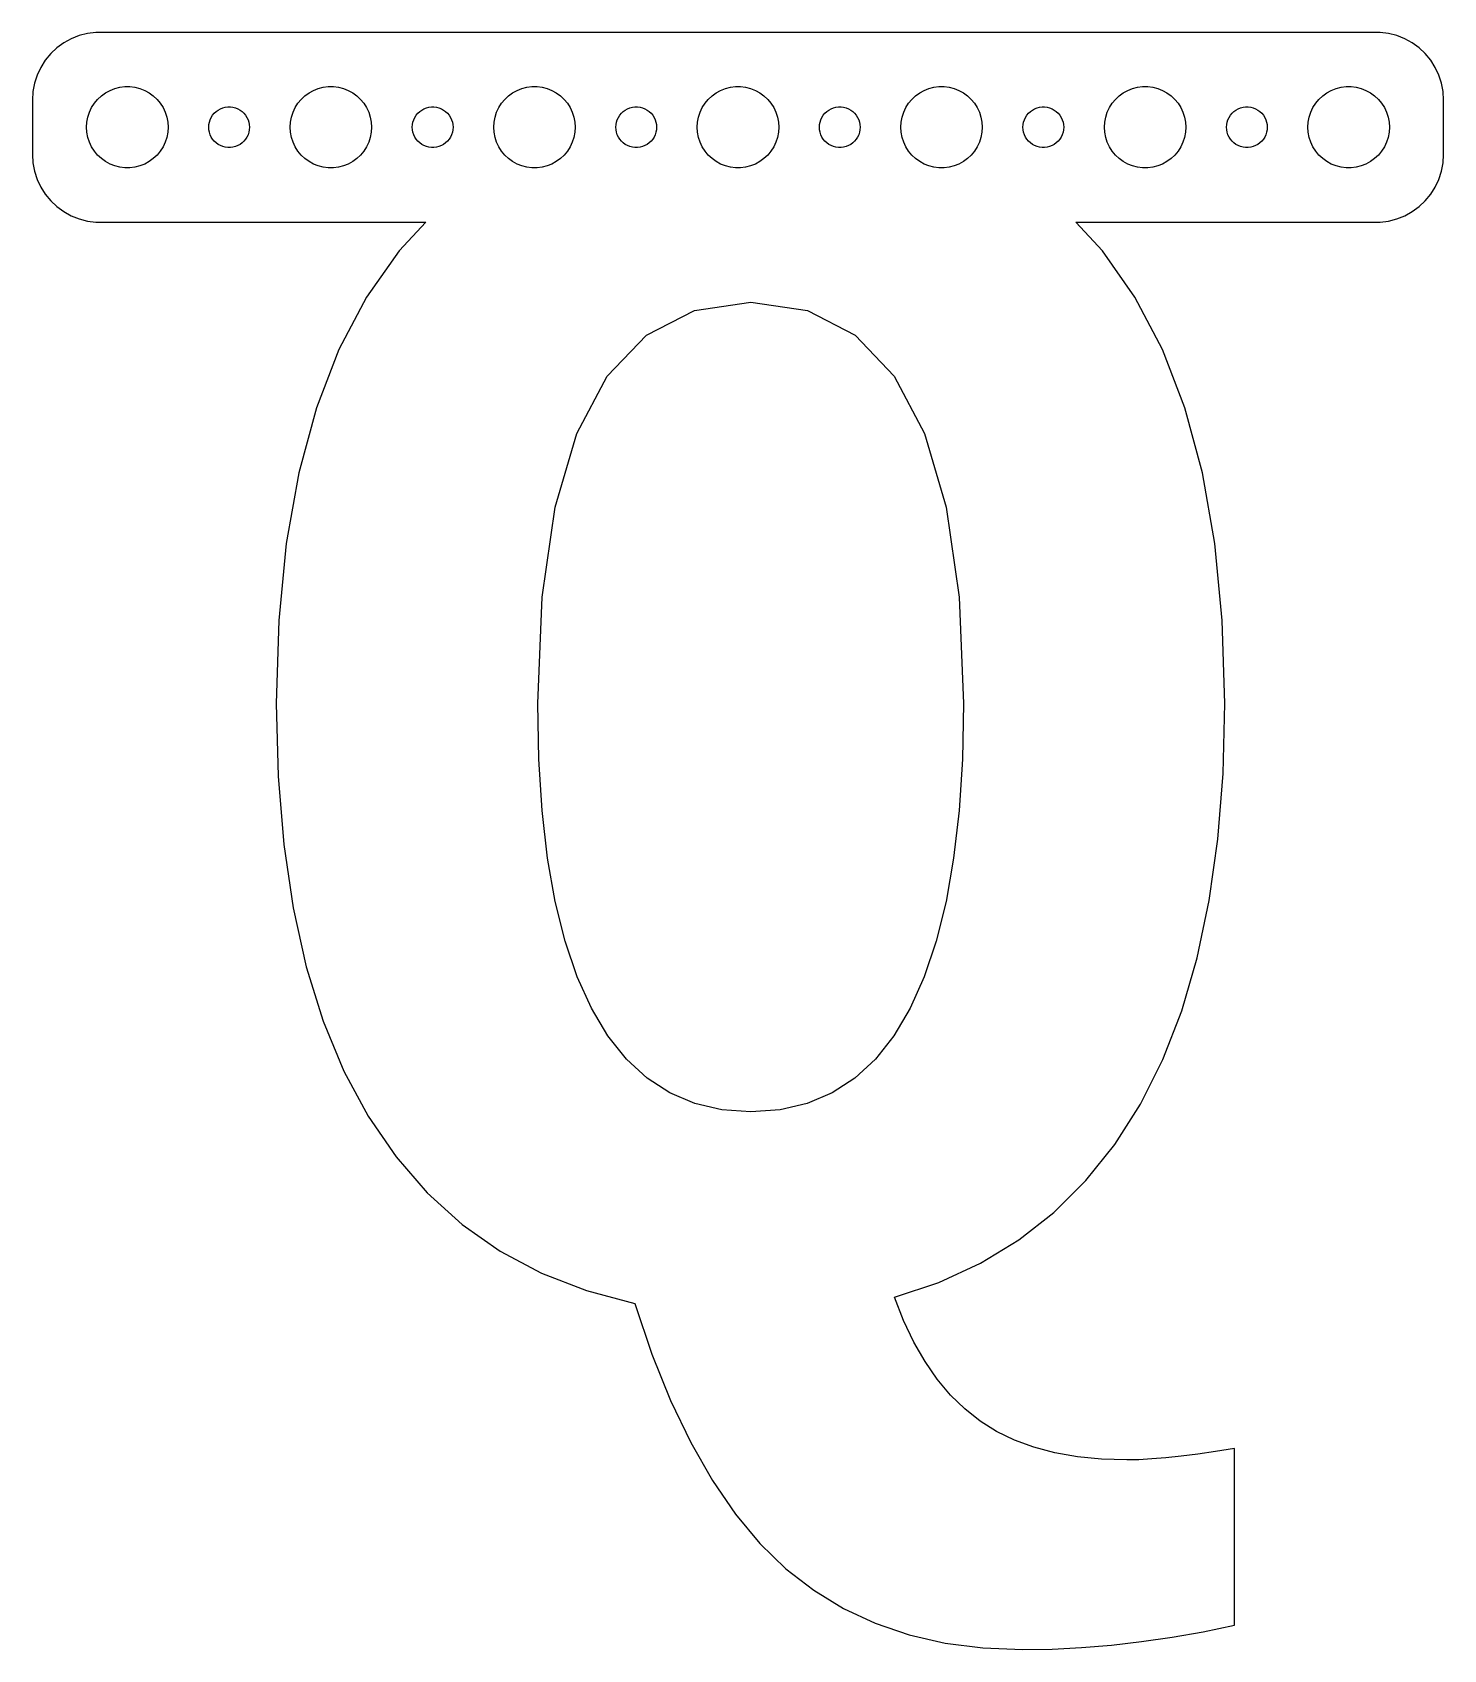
# Model space of a CAD drawing. Header units: metres. Extents: x -52 to 52, y -112 to 7.
import ezdxf

# ---------------------------------------------------------------- set-up
doc = ezdxf.new("R2010")
doc.units = ezdxf.units.M

msp = doc.modelspace()

# ---------------------------------------------------------------- linework, layer by layer
for p, q in [((-49.6791, 6.22163), (-50.1871, 5.85255)), ((-49.1289, 6.52412), (-49.6791, 6.22163)), ((-48.5451, 6.75528), (-49.1289, 6.52412)), ((-47.9369, 6.91142), (-48.5451, 6.75528)), ((-47.3139, 6.99013), (-47.9369, 6.91142)), ((47.3139, 6.99013), (-47.3139, 6.99013)), ((47.9369, 6.91142), (47.3139, 6.99013)), ((48.5451, 6.75528), (47.9369, 6.91142)), ((49.1289, 6.52412), (48.5451, 6.75528)), ((49.6791, 6.22163), (49.1289, 6.52412)), ((50.1871, 5.85255), (49.6791, 6.22163)), ((-51.0451, 4.93892), (-51.3815, 4.40877)), ((-50.6448, 5.42273), (-51.0451, 4.93892)), ((-50.1871, 5.85255), (-50.6448, 5.42273)), ((50.6448, 5.42273), (50.1871, 5.85255)), ((51.0451, 4.93892), (50.6448, 5.42273)), ((51.3815, 4.40877), (51.0451, 4.93892)), ((-51.6489, 3.84062), (-51.8429, 3.24344)), ((-51.3815, 4.40877), (-51.6489, 3.84062)), ((51.6489, 3.84062), (51.3815, 4.40877)), ((51.8429, 3.24344), (51.6489, 3.84062)), ((-51.9606, 2.62666), (-52, 2)), ((-51.8429, 3.24344), (-51.9606, 2.62666)), ((-46.9123, 2.31154), (-46.6075, 2.53297)), ((-46.6075, 2.53297), (-46.2773, 2.71448)), ((-46.2773, 2.71448), (-45.927, 2.85316)), ((-45.927, 2.85316), (-45.5621, 2.94685)), ((-45.5621, 2.94685), (-45.1884, 2.99408)), ((-45.1884, 2.99408), (-44.8116, 2.99408)), ((-44.8116, 2.99408), (-44.4379, 2.94685)), ((-44.4379, 2.94685), (-44.0729, 2.85316)), ((-44.0729, 2.85316), (-43.7227, 2.71448)), ((-43.7227, 2.71448), (-43.3925, 2.53297)), ((-43.3925, 2.53297), (-43.0877, 2.31154)), ((-31.9123, 2.31154), (-31.6075, 2.53297)), ((-31.6075, 2.53297), (-31.2773, 2.71448)), ((-31.2773, 2.71448), (-30.927, 2.85316)), ((-30.927, 2.85316), (-30.5621, 2.94685)), ((-30.5621, 2.94685), (-30.1884, 2.99408)), ((-30.1884, 2.99408), (-29.8116, 2.99408)), ((-29.8116, 2.99408), (-29.4379, 2.94685)), ((-29.4379, 2.94685), (-29.0729, 2.85316)), ((-29.0729, 2.85316), (-28.7227, 2.71448)), ((-28.7227, 2.71448), (-28.3925, 2.53297)), ((-28.3925, 2.53297), (-28.0877, 2.31154)), ((-16.9123, 2.31154), (-16.6075, 2.53297)), ((-16.6075, 2.53297), (-16.2773, 2.71448)), ((-16.2773, 2.71448), (-15.927, 2.85316)), ((-15.927, 2.85316), (-15.5621, 2.94685)), ((-15.5621, 2.94685), (-15.1884, 2.99408)), ((-15.1884, 2.99408), (-14.8116, 2.99408)), ((-14.8116, 2.99408), (-14.4379, 2.94685)), ((-14.4379, 2.94685), (-14.0729, 2.85316)), ((-14.0729, 2.85316), (-13.7227, 2.71448)), ((-13.7227, 2.71448), (-13.3925, 2.53297)), ((-13.3925, 2.53297), (-13.0877, 2.31154)), ((-1.91226, 2.31154), (-1.60747, 2.53297)), ((-1.60747, 2.53297), (-1.27733, 2.71448)), ((-1.27733, 2.71448), (-0.927048, 2.85316)), ((-0.927048, 2.85316), (-0.562134, 2.94685)), ((-0.562134, 2.94685), (-0.18837, 2.99408)), ((-0.18837, 2.99408), (0.18837, 2.99408)), ((0.18837, 2.99408), (0.562134, 2.94685)), ((0.562134, 2.94685), (0.927048, 2.85316)), ((0.927048, 2.85316), (1.27733, 2.71448)), ((1.27733, 2.71448), (1.60747, 2.53297)), ((1.60747, 2.53297), (1.91226, 2.31154)), ((13.0877, 2.31154), (13.3925, 2.53297)), ((13.3925, 2.53297), (13.7227, 2.71448)), ((13.7227, 2.71448), (14.0729, 2.85316)), ((14.0729, 2.85316), (14.4379, 2.94685)), ((14.4379, 2.94685), (14.8116, 2.99408)), ((14.8116, 2.99408), (15.1884, 2.99408)), ((15.1884, 2.99408), (15.5621, 2.94685)), ((15.5621, 2.94685), (15.927, 2.85316)), ((15.927, 2.85316), (16.2773, 2.71448)), ((16.2773, 2.71448), (16.6075, 2.53297)), ((16.6075, 2.53297), (16.9123, 2.31154)), ((28.0877, 2.31154), (28.3925, 2.53297)), ((28.3925, 2.53297), (28.7227, 2.71448)), ((28.7227, 2.71448), (29.0729, 2.85316)), ((29.0729, 2.85316), (29.4379, 2.94685)), ((29.4379, 2.94685), (29.8116, 2.99408)), ((29.8116, 2.99408), (30.1884, 2.99408)), ((30.1884, 2.99408), (30.5621, 2.94685)), ((30.5621, 2.94685), (30.927, 2.85316)), ((30.927, 2.85316), (31.2773, 2.71448)), ((31.2773, 2.71448), (31.6075, 2.53297)), ((31.6075, 2.53297), (31.9123, 2.31154)), ((43.0877, 2.31154), (43.3925, 2.53297)), ((43.3925, 2.53297), (43.7227, 2.71448)), ((43.7227, 2.71448), (44.0729, 2.85316)), ((44.0729, 2.85316), (44.4379, 2.94685)), ((44.4379, 2.94685), (44.8116, 2.99408)), ((44.8116, 2.99408), (45.1884, 2.99408)), ((45.1884, 2.99408), (45.5621, 2.94685)), ((45.5621, 2.94685), (45.927, 2.85316)), ((45.927, 2.85316), (46.2773, 2.71448)), ((46.2773, 2.71448), (46.6075, 2.53297)), ((46.6075, 2.53297), (46.9123, 2.31154)), ((51.9606, 2.62666), (51.8429, 3.24344)), ((52, 2), (51.9606, 2.62666)), ((-52, 2), (-52, -2)), ((-47.7893, 1.10437), (-47.6289, 1.44525)), ((-47.6289, 1.44525), (-47.427, 1.76335)), ((-47.427, 1.76335), (-47.1869, 2.05363)), ((-47.1869, 2.05363), (-46.9123, 2.31154)), ((-43.0877, 2.31154), (-42.8131, 2.05363)), ((-42.8131, 2.05363), (-42.5729, 1.76335)), ((-42.5729, 1.76335), (-42.3711, 1.44525)), ((-42.3711, 1.44525), (-42.2107, 1.10437)), ((-38.4561, 1.15576), (-38.3037, 1.26648)), ((-38.3037, 1.26648), (-38.1387, 1.35724)), ((-38.1387, 1.35724), (-37.9635, 1.42657)), ((-37.9635, 1.42657), (-37.7811, 1.47342)), ((-37.7811, 1.47342), (-37.5942, 1.49704)), ((-37.5942, 1.49704), (-37.4058, 1.49704)), ((-37.4058, 1.49704), (-37.2189, 1.47342)), ((-37.2189, 1.47342), (-37.0365, 1.42657)), ((-37.0365, 1.42657), (-36.8613, 1.35724)), ((-36.8613, 1.35724), (-36.6963, 1.26648)), ((-36.6963, 1.26648), (-36.5439, 1.15576)), ((-32.7893, 1.10437), (-32.6289, 1.44525)), ((-32.6289, 1.44525), (-32.427, 1.76335)), ((-32.427, 1.76335), (-32.1869, 2.05363)), ((-32.1869, 2.05363), (-31.9123, 2.31154)), ((-28.0877, 2.31154), (-27.8131, 2.05363)), ((-27.8131, 2.05363), (-27.5729, 1.76335)), ((-27.5729, 1.76335), (-27.3711, 1.44525)), ((-27.3711, 1.44525), (-27.2107, 1.10437)), ((-23.4561, 1.15576), (-23.3037, 1.26648)), ((-23.3037, 1.26648), (-23.1387, 1.35724)), ((-23.1387, 1.35724), (-22.9635, 1.42657)), ((-22.9635, 1.42657), (-22.7811, 1.47342)), ((-22.7811, 1.47342), (-22.5942, 1.49704)), ((-22.5942, 1.49704), (-22.4058, 1.49704)), ((-22.4058, 1.49704), (-22.2189, 1.47342)), ((-22.2189, 1.47342), (-22.0365, 1.42657)), ((-22.0365, 1.42657), (-21.8613, 1.35724)), ((-21.8613, 1.35724), (-21.6963, 1.26648)), ((-21.6963, 1.26648), (-21.5439, 1.15576)), ((-17.7893, 1.10437), (-17.6289, 1.44525)), ((-17.6289, 1.44525), (-17.427, 1.76335)), ((-17.427, 1.76335), (-17.1869, 2.05363)), ((-17.1869, 2.05363), (-16.9123, 2.31154)), ((-13.0877, 2.31154), (-12.8131, 2.05363)), ((-12.8131, 2.05363), (-12.5729, 1.76335)), ((-12.5729, 1.76335), (-12.3711, 1.44525)), ((-12.3711, 1.44525), (-12.2107, 1.10437)), ((-8.45613, 1.15576), (-8.30373, 1.26648)), ((-8.30373, 1.26648), (-8.13866, 1.35724)), ((-8.13866, 1.35724), (-7.96352, 1.42657)), ((-7.96352, 1.42657), (-7.78107, 1.47342)), ((-7.78107, 1.47342), (-7.59418, 1.49704)), ((-7.59418, 1.49704), (-7.40581, 1.49704)), ((-7.40581, 1.49704), (-7.21892, 1.47342)), ((-7.21892, 1.47342), (-7.03647, 1.42657)), ((-7.03647, 1.42657), (-6.86133, 1.35724)), ((-6.86133, 1.35724), (-6.69626, 1.26648)), ((-6.69626, 1.26648), (-6.54385, 1.15576)), ((-2.78932, 1.10437), (-2.62891, 1.44525)), ((-2.62891, 1.44525), (-2.42705, 1.76335)), ((-2.42705, 1.76335), (-2.1869, 2.05363)), ((-2.1869, 2.05363), (-1.91226, 2.31154)), ((1.91226, 2.31154), (2.1869, 2.05363)), ((2.1869, 2.05363), (2.42705, 1.76335)), ((2.42705, 1.76335), (2.62891, 1.44525)), ((2.62891, 1.44525), (2.78932, 1.10437)), ((6.54385, 1.15576), (6.69626, 1.26648)), ((6.69626, 1.26648), (6.86133, 1.35724)), ((6.86133, 1.35724), (7.03647, 1.42657)), ((7.03647, 1.42657), (7.21892, 1.47342)), ((7.21892, 1.47342), (7.40581, 1.49704)), ((7.40581, 1.49704), (7.59418, 1.49704)), ((7.59418, 1.49704), (7.78107, 1.47342)), ((7.78107, 1.47342), (7.96352, 1.42657)), ((7.96352, 1.42657), (8.13866, 1.35724)), ((8.13866, 1.35724), (8.30373, 1.26648)), ((8.30373, 1.26648), (8.45613, 1.15576)), ((12.2107, 1.10437), (12.3711, 1.44525)), ((12.3711, 1.44525), (12.5729, 1.76335)), ((12.5729, 1.76335), (12.8131, 2.05363)), ((12.8131, 2.05363), (13.0877, 2.31154)), ((16.9123, 2.31154), (17.1869, 2.05363)), ((17.1869, 2.05363), (17.427, 1.76335)), ((17.427, 1.76335), (17.6289, 1.44525)), ((17.6289, 1.44525), (17.7893, 1.10437)), ((21.5439, 1.15576), (21.6963, 1.26648)), ((21.6963, 1.26648), (21.8613, 1.35724)), ((21.8613, 1.35724), (22.0365, 1.42657)), ((22.0365, 1.42657), (22.2189, 1.47342)), ((22.2189, 1.47342), (22.4058, 1.49704)), ((22.4058, 1.49704), (22.5942, 1.49704)), ((22.5942, 1.49704), (22.7811, 1.47342)), ((22.7811, 1.47342), (22.9635, 1.42657)), ((22.9635, 1.42657), (23.1387, 1.35724)), ((23.1387, 1.35724), (23.3037, 1.26648)), ((23.3037, 1.26648), (23.4561, 1.15576)), ((27.2107, 1.10437), (27.3711, 1.44525)), ((27.3711, 1.44525), (27.5729, 1.76335)), ((27.5729, 1.76335), (27.8131, 2.05363)), ((27.8131, 2.05363), (28.0877, 2.31154)), ((31.9123, 2.31154), (32.1869, 2.05363)), ((32.1869, 2.05363), (32.427, 1.76335)), ((32.427, 1.76335), (32.6289, 1.44525)), ((32.6289, 1.44525), (32.7893, 1.10437)), ((36.5439, 1.15576), (36.6963, 1.26648)), ((36.6963, 1.26648), (36.8613, 1.35724)), ((36.8613, 1.35724), (37.0365, 1.42657)), ((37.0365, 1.42657), (37.2189, 1.47342)), ((37.2189, 1.47342), (37.4058, 1.49704)), ((37.4058, 1.49704), (37.5942, 1.49704)), ((37.5942, 1.49704), (37.7811, 1.47342)), ((37.7811, 1.47342), (37.9635, 1.42657)), ((37.9635, 1.42657), (38.1387, 1.35724)), ((38.1387, 1.35724), (38.3037, 1.26648)), ((38.3037, 1.26648), (38.4561, 1.15576)), ((42.2107, 1.10437), (42.3711, 1.44525)), ((42.3711, 1.44525), (42.5729, 1.76335)), ((42.5729, 1.76335), (42.8131, 2.05363)), ((42.8131, 2.05363), (43.0877, 2.31154)), ((46.9123, 2.31154), (47.1869, 2.05363)), ((47.1869, 2.05363), (47.427, 1.76335)), ((47.427, 1.76335), (47.6289, 1.44525)), ((47.6289, 1.44525), (47.7893, 1.10437)), ((52, -2), (52, 2)), ((-48, 0), (-47.9763, 0.375992)), ((-47.9763, -0.375992), (-48, 0)), ((-47.9763, 0.375992), (-47.9057, 0.746063)), ((-47.9057, 0.746063), (-47.7893, 1.10437)), ((-42.2107, 1.10437), (-42.0942, 0.746063)), ((-42.0942, 0.746063), (-42.0237, 0.375992)), ((-42.0237, 0.375992), (-42, 0)), ((-42, 0), (-42.0237, -0.375992)), ((-39, 0), (-38.9882, 0.187988)), ((-38.9882, -0.187988), (-39, 0)), ((-38.9882, 0.187988), (-38.9529, 0.373032)), ((-38.9529, 0.373032), (-38.8947, 0.552185)), ((-38.8947, 0.552185), (-38.8145, 0.722626)), ((-38.8145, 0.722626), (-38.7135, 0.881668)), ((-38.7135, 0.881668), (-38.5934, 1.02681)), ((-38.5934, 1.02681), (-38.4561, 1.15576)), ((-36.5439, 1.15576), (-36.4065, 1.02681)), ((-36.4065, 1.02681), (-36.2865, 0.881668)), ((-36.2865, 0.881668), (-36.1855, 0.722626)), ((-36.1855, 0.722626), (-36.1053, 0.552185)), ((-36.1053, 0.552185), (-36.0471, 0.373032)), ((-36.0471, 0.373032), (-36.0118, 0.187988)), ((-36.0118, 0.187988), (-36, 0)), ((-36, 0), (-36.0118, -0.187988)), ((-33, 0), (-32.9763, 0.375992)), ((-32.9763, -0.375992), (-33, 0)), ((-32.9763, 0.375992), (-32.9057, 0.746063)), ((-32.9057, 0.746063), (-32.7893, 1.10437)), ((-27.2107, 1.10437), (-27.0942, 0.746063)), ((-27.0942, 0.746063), (-27.0237, 0.375992)), ((-27.0237, 0.375992), (-27, 0)), ((-27, 0), (-27.0237, -0.375992)), ((-24, 0), (-23.9882, 0.187988)), ((-23.9882, -0.187988), (-24, 0)), ((-23.9882, 0.187988), (-23.9529, 0.373032)), ((-23.9529, 0.373032), (-23.8947, 0.552185)), ((-23.8947, 0.552185), (-23.8145, 0.722626)), ((-23.8145, 0.722626), (-23.7135, 0.881668)), ((-23.7135, 0.881668), (-23.5934, 1.02681)), ((-23.5934, 1.02681), (-23.4561, 1.15576)), ((-21.5439, 1.15576), (-21.4065, 1.02681)), ((-21.4065, 1.02681), (-21.2865, 0.881668)), ((-21.2865, 0.881668), (-21.1855, 0.722626)), ((-21.1855, 0.722626), (-21.1053, 0.552185)), ((-21.1053, 0.552185), (-21.0471, 0.373032)), ((-21.0471, 0.373032), (-21.0118, 0.187988)), ((-21.0118, 0.187988), (-21, 0)), ((-21, 0), (-21.0118, -0.187988)), ((-18, 0), (-17.9763, 0.375992)), ((-17.9763, -0.375992), (-18, 0)), ((-17.9763, 0.375992), (-17.9057, 0.746063)), ((-17.9057, 0.746063), (-17.7893, 1.10437)), ((-12.2107, 1.10437), (-12.0942, 0.746063)), ((-12.0942, 0.746063), (-12.0237, 0.375992)), ((-12.0237, 0.375992), (-12, 0)), ((-12, 0), (-12.0237, -0.375992)), ((-9, 0), (-8.98816, 0.187988)), ((-8.98816, -0.187988), (-9, 0)), ((-8.98816, 0.187988), (-8.95287, 0.373032)), ((-8.95287, 0.373032), (-8.89465, 0.552185)), ((-8.89465, 0.552185), (-8.81445, 0.722626)), ((-8.81445, 0.722626), (-8.71352, 0.881668)), ((-8.71352, 0.881668), (-8.59344, 1.02681)), ((-8.59344, 1.02681), (-8.45613, 1.15576)), ((-6.54385, 1.15576), (-6.40654, 1.02681)), ((-6.40654, 1.02681), (-6.28647, 0.881668)), ((-6.28647, 0.881668), (-6.18553, 0.722626)), ((-6.18553, 0.722626), (-6.10533, 0.552185)), ((-6.10533, 0.552185), (-6.04712, 0.373032)), ((-6.04712, 0.373032), (-6.01183, 0.187988)), ((-6.01183, 0.187988), (-6, 0)), ((-6, 0), (-6.01183, -0.187988)), ((-3, 0), (-2.97633, 0.375992)), ((-2.97633, -0.375992), (-3, 0)), ((-2.97633, 0.375992), (-2.90575, 0.746063)), ((-2.90575, 0.746063), (-2.78932, 1.10437)), ((2.78932, 1.10437), (2.90575, 0.746063)), ((2.90575, 0.746063), (2.97633, 0.375992)), ((2.97633, 0.375992), (3, 0)), ((3, 0), (2.97633, -0.375992)), ((6, 0), (6.01183, 0.187988)), ((6.01183, -0.187988), (6, 0)), ((6.01183, 0.187988), (6.04712, 0.373032)), ((6.04712, 0.373032), (6.10533, 0.552185)), ((6.10533, 0.552185), (6.18553, 0.722626)), ((6.18553, 0.722626), (6.28647, 0.881668)), ((6.28647, 0.881668), (6.40654, 1.02681)), ((6.40654, 1.02681), (6.54385, 1.15576)), ((8.45613, 1.15576), (8.59344, 1.02681)), ((8.59344, 1.02681), (8.71352, 0.881668)), ((8.71352, 0.881668), (8.81445, 0.722626)), ((8.81445, 0.722626), (8.89465, 0.552185)), ((8.89465, 0.552185), (8.95287, 0.373032)), ((8.95287, 0.373032), (8.98816, 0.187988)), ((8.98816, 0.187988), (9, 0)), ((9, 0), (8.98816, -0.187988)), ((12, 0), (12.0237, 0.375992)), ((12.0237, -0.375992), (12, 0)), ((12.0237, 0.375992), (12.0942, 0.746063)), ((12.0942, 0.746063), (12.2107, 1.10437)), ((17.7893, 1.10437), (17.9057, 0.746063)), ((17.9057, 0.746063), (17.9763, 0.375992)), ((17.9763, 0.375992), (18, 0)), ((18, 0), (17.9763, -0.375992)), ((21, 0), (21.0118, 0.187988)), ((21.0118, -0.187988), (21, 0)), ((21.0118, 0.187988), (21.0471, 0.373032)), ((21.0471, 0.373032), (21.1053, 0.552185)), ((21.1053, 0.552185), (21.1855, 0.722626)), ((21.1855, 0.722626), (21.2865, 0.881668)), ((21.2865, 0.881668), (21.4065, 1.02681)), ((21.4065, 1.02681), (21.5439, 1.15576)), ((23.4561, 1.15576), (23.5934, 1.02681)), ((23.5934, 1.02681), (23.7135, 0.881668)), ((23.7135, 0.881668), (23.8145, 0.722626)), ((23.8145, 0.722626), (23.8947, 0.552185)), ((23.8947, 0.552185), (23.9529, 0.373032)), ((23.9529, 0.373032), (23.9882, 0.187988)), ((23.9882, 0.187988), (24, 0)), ((24, 0), (23.9882, -0.187988)), ((27, 0), (27.0237, 0.375992)), ((27.0237, -0.375992), (27, 0)), ((27.0237, 0.375992), (27.0942, 0.746063)), ((27.0942, 0.746063), (27.2107, 1.10437)), ((32.7893, 1.10437), (32.9057, 0.746063)), ((32.9057, 0.746063), (32.9763, 0.375992)), ((32.9763, 0.375992), (33, 0)), ((33, 0), (32.9763, -0.375992)), ((36, 0), (36.0118, 0.187988)), ((36.0118, -0.187988), (36, 0)), ((36.0118, 0.187988), (36.0471, 0.373032)), ((36.0471, 0.373032), (36.1053, 0.552185)), ((36.1053, 0.552185), (36.1855, 0.722626)), ((36.1855, 0.722626), (36.2865, 0.881668)), ((36.2865, 0.881668), (36.4065, 1.02681)), ((36.4065, 1.02681), (36.5439, 1.15576)), ((38.4561, 1.15576), (38.5934, 1.02681)), ((38.5934, 1.02681), (38.7135, 0.881668)), ((38.7135, 0.881668), (38.8145, 0.722626)), ((38.8145, 0.722626), (38.8947, 0.552185)), ((38.8947, 0.552185), (38.9529, 0.373032)), ((38.9529, 0.373032), (38.9882, 0.187988)), ((38.9882, 0.187988), (39, 0)), ((39, 0), (38.9882, -0.187988)), ((42, 0), (42.0237, 0.375992)), ((42.0237, -0.375992), (42, 0)), ((42.0237, 0.375992), (42.0942, 0.746063)), ((42.0942, 0.746063), (42.2107, 1.10437)), ((47.7893, 1.10437), (47.9057, 0.746063)), ((47.9057, 0.746063), (47.9763, 0.375992)), ((47.9763, 0.375992), (48, 0)), ((48, 0), (47.9763, -0.375992)), ((-47.9057, -0.746063), (-47.9763, -0.375992)), ((-47.7893, -1.10437), (-47.9057, -0.746063)), ((-47.6289, -1.44525), (-47.7893, -1.10437)), ((-42.2107, -1.10437), (-42.3711, -1.44525)), ((-42.0942, -0.746063), (-42.2107, -1.10437)), ((-42.0237, -0.375992), (-42.0942, -0.746063)), ((-38.9529, -0.373032), (-38.9882, -0.187988)), ((-38.8947, -0.552185), (-38.9529, -0.373032)), ((-38.8145, -0.722626), (-38.8947, -0.552185)), ((-38.7135, -0.881668), (-38.8145, -0.722626)), ((-38.5934, -1.02681), (-38.7135, -0.881668)), ((-38.4561, -1.15576), (-38.5934, -1.02681)), ((-38.3037, -1.26648), (-38.4561, -1.15576)), ((-36.5439, -1.15576), (-36.6963, -1.26648)), ((-36.4065, -1.02681), (-36.5439, -1.15576)), ((-36.2865, -0.881668), (-36.4065, -1.02681)), ((-36.1855, -0.722626), (-36.2865, -0.881668)), ((-36.1053, -0.552185), (-36.1855, -0.722626)), ((-36.0471, -0.373032), (-36.1053, -0.552185)), ((-36.0118, -0.187988), (-36.0471, -0.373032)), ((-32.9057, -0.746063), (-32.9763, -0.375992)), ((-32.7893, -1.10437), (-32.9057, -0.746063)), ((-32.6289, -1.44525), (-32.7893, -1.10437)), ((-27.2107, -1.10437), (-27.3711, -1.44525)), ((-27.0942, -0.746063), (-27.2107, -1.10437)), ((-27.0237, -0.375992), (-27.0942, -0.746063)), ((-23.9529, -0.373032), (-23.9882, -0.187988)), ((-23.8947, -0.552185), (-23.9529, -0.373032)), ((-23.8145, -0.722626), (-23.8947, -0.552185)), ((-23.7135, -0.881668), (-23.8145, -0.722626)), ((-23.5934, -1.02681), (-23.7135, -0.881668)), ((-23.4561, -1.15576), (-23.5934, -1.02681)), ((-23.3037, -1.26648), (-23.4561, -1.15576)), ((-21.5439, -1.15576), (-21.6963, -1.26648)), ((-21.4065, -1.02681), (-21.5439, -1.15576)), ((-21.2865, -0.881668), (-21.4065, -1.02681)), ((-21.1855, -0.722626), (-21.2865, -0.881668)), ((-21.1053, -0.552185), (-21.1855, -0.722626)), ((-21.0471, -0.373032), (-21.1053, -0.552185)), ((-21.0118, -0.187988), (-21.0471, -0.373032)), ((-17.9057, -0.746063), (-17.9763, -0.375992)), ((-17.7893, -1.10437), (-17.9057, -0.746063)), ((-17.6289, -1.44525), (-17.7893, -1.10437)), ((-12.2107, -1.10437), (-12.3711, -1.44525)), ((-12.0942, -0.746063), (-12.2107, -1.10437)), ((-12.0237, -0.375992), (-12.0942, -0.746063)), ((-8.95287, -0.373032), (-8.98816, -0.187988)), ((-8.89465, -0.552185), (-8.95287, -0.373032)), ((-8.81445, -0.722626), (-8.89465, -0.552185)), ((-8.71352, -0.881668), (-8.81445, -0.722626)), ((-8.59344, -1.02681), (-8.71352, -0.881668)), ((-8.45613, -1.15576), (-8.59344, -1.02681)), ((-8.30373, -1.26648), (-8.45613, -1.15576)), ((-6.54385, -1.15576), (-6.69626, -1.26648)), ((-6.40654, -1.02681), (-6.54385, -1.15576)), ((-6.28647, -0.881668), (-6.40654, -1.02681)), ((-6.18553, -0.722626), (-6.28647, -0.881668)), ((-6.10533, -0.552185), (-6.18553, -0.722626)), ((-6.04712, -0.373032), (-6.10533, -0.552185)), ((-6.01183, -0.187988), (-6.04712, -0.373032)), ((-2.90575, -0.746063), (-2.97633, -0.375992)), ((-2.78932, -1.10437), (-2.90575, -0.746063)), ((-2.62891, -1.44525), (-2.78932, -1.10437)), ((2.78932, -1.10437), (2.62891, -1.44525)), ((2.90575, -0.746063), (2.78932, -1.10437)), ((2.97633, -0.375992), (2.90575, -0.746063)), ((6.04712, -0.373032), (6.01183, -0.187988)), ((6.10533, -0.552185), (6.04712, -0.373032)), ((6.18553, -0.722626), (6.10533, -0.552185)), ((6.28647, -0.881668), (6.18553, -0.722626)), ((6.40654, -1.02681), (6.28647, -0.881668)), ((6.54385, -1.15576), (6.40654, -1.02681)), ((6.69626, -1.26648), (6.54385, -1.15576)), ((8.45613, -1.15576), (8.30373, -1.26648)), ((8.59344, -1.02681), (8.45613, -1.15576)), ((8.71352, -0.881668), (8.59344, -1.02681)), ((8.81445, -0.722626), (8.71352, -0.881668)), ((8.89465, -0.552185), (8.81445, -0.722626)), ((8.95287, -0.373032), (8.89465, -0.552185)), ((8.98816, -0.187988), (8.95287, -0.373032)), ((12.0942, -0.746063), (12.0237, -0.375992)), ((12.2107, -1.10437), (12.0942, -0.746063)), ((12.3711, -1.44525), (12.2107, -1.10437)), ((17.7893, -1.10437), (17.6289, -1.44525)), ((17.9057, -0.746063), (17.7893, -1.10437)), ((17.9763, -0.375992), (17.9057, -0.746063)), ((21.0471, -0.373032), (21.0118, -0.187988)), ((21.1053, -0.552185), (21.0471, -0.373032)), ((21.1855, -0.722626), (21.1053, -0.552185)), ((21.2865, -0.881668), (21.1855, -0.722626)), ((21.4065, -1.02681), (21.2865, -0.881668)), ((21.5439, -1.15576), (21.4065, -1.02681)), ((21.6963, -1.26648), (21.5439, -1.15576)), ((23.4561, -1.15576), (23.3037, -1.26648)), ((23.5934, -1.02681), (23.4561, -1.15576)), ((23.7135, -0.881668), (23.5934, -1.02681)), ((23.8145, -0.722626), (23.7135, -0.881668)), ((23.8947, -0.552185), (23.8145, -0.722626)), ((23.9529, -0.373032), (23.8947, -0.552185)), ((23.9882, -0.187988), (23.9529, -0.373032)), ((27.0942, -0.746063), (27.0237, -0.375992)), ((27.2107, -1.10437), (27.0942, -0.746063)), ((27.3711, -1.44525), (27.2107, -1.10437)), ((32.7893, -1.10437), (32.6289, -1.44525)), ((32.9057, -0.746063), (32.7893, -1.10437)), ((32.9763, -0.375992), (32.9057, -0.746063)), ((36.0471, -0.373032), (36.0118, -0.187988)), ((36.1053, -0.552185), (36.0471, -0.373032)), ((36.1855, -0.722626), (36.1053, -0.552185)), ((36.2865, -0.881668), (36.1855, -0.722626)), ((36.4065, -1.02681), (36.2865, -0.881668)), ((36.5439, -1.15576), (36.4065, -1.02681)), ((36.6963, -1.26648), (36.5439, -1.15576)), ((38.4561, -1.15576), (38.3037, -1.26648)), ((38.5934, -1.02681), (38.4561, -1.15576)), ((38.7135, -0.881668), (38.5934, -1.02681)), ((38.8145, -0.722626), (38.7135, -0.881668)), ((38.8947, -0.552185), (38.8145, -0.722626)), ((38.9529, -0.373032), (38.8947, -0.552185)), ((38.9882, -0.187988), (38.9529, -0.373032)), ((42.0942, -0.746063), (42.0237, -0.375992)), ((42.2107, -1.10437), (42.0942, -0.746063)), ((42.3711, -1.44525), (42.2107, -1.10437)), ((47.7893, -1.10437), (47.6289, -1.44525)), ((47.9057, -0.746063), (47.7893, -1.10437)), ((47.9763, -0.375992), (47.9057, -0.746063)), ((-52, -2), (-51.9606, -2.62666)), ((-47.427, -1.76335), (-47.6289, -1.44525)), ((-47.1869, -2.05363), (-47.427, -1.76335)), ((-46.9123, -2.31154), (-47.1869, -2.05363)), ((-46.6075, -2.53297), (-46.9123, -2.31154)), ((-43.0877, -2.31154), (-43.3925, -2.53297)), ((-42.8131, -2.05363), (-43.0877, -2.31154)), ((-42.5729, -1.76335), (-42.8131, -2.05363)), ((-42.3711, -1.44525), (-42.5729, -1.76335)), ((-38.1387, -1.35724), (-38.3037, -1.26648)), ((-37.9635, -1.42657), (-38.1387, -1.35724)), ((-37.7811, -1.47342), (-37.9635, -1.42657)), ((-37.5942, -1.49704), (-37.7811, -1.47342)), ((-37.4058, -1.49704), (-37.5942, -1.49704)), ((-37.2189, -1.47342), (-37.4058, -1.49704)), ((-37.0365, -1.42657), (-37.2189, -1.47342)), ((-36.8613, -1.35724), (-37.0365, -1.42657)), ((-36.6963, -1.26648), (-36.8613, -1.35724)), ((-32.427, -1.76335), (-32.6289, -1.44525)), ((-32.1869, -2.05363), (-32.427, -1.76335)), ((-31.9123, -2.31154), (-32.1869, -2.05363)), ((-31.6075, -2.53297), (-31.9123, -2.31154)), ((-28.0877, -2.31154), (-28.3925, -2.53297)), ((-27.8131, -2.05363), (-28.0877, -2.31154)), ((-27.5729, -1.76335), (-27.8131, -2.05363)), ((-27.3711, -1.44525), (-27.5729, -1.76335)), ((-23.1387, -1.35724), (-23.3037, -1.26648)), ((-22.9635, -1.42657), (-23.1387, -1.35724)), ((-22.7811, -1.47342), (-22.9635, -1.42657)), ((-22.5942, -1.49704), (-22.7811, -1.47342)), ((-22.4058, -1.49704), (-22.5942, -1.49704)), ((-22.2189, -1.47342), (-22.4058, -1.49704)), ((-22.0365, -1.42657), (-22.2189, -1.47342)), ((-21.8613, -1.35724), (-22.0365, -1.42657)), ((-21.6963, -1.26648), (-21.8613, -1.35724)), ((-17.427, -1.76335), (-17.6289, -1.44525)), ((-17.1869, -2.05363), (-17.427, -1.76335)), ((-16.9123, -2.31154), (-17.1869, -2.05363)), ((-16.6075, -2.53297), (-16.9123, -2.31154)), ((-13.0877, -2.31154), (-13.3925, -2.53297)), ((-12.8131, -2.05363), (-13.0877, -2.31154)), ((-12.5729, -1.76335), (-12.8131, -2.05363)), ((-12.3711, -1.44525), (-12.5729, -1.76335)), ((-8.13866, -1.35724), (-8.30373, -1.26648)), ((-7.96352, -1.42657), (-8.13866, -1.35724)), ((-7.78107, -1.47342), (-7.96352, -1.42657)), ((-7.59418, -1.49704), (-7.78107, -1.47342)), ((-7.40581, -1.49704), (-7.59418, -1.49704)), ((-7.21892, -1.47342), (-7.40581, -1.49704)), ((-7.03647, -1.42657), (-7.21892, -1.47342)), ((-6.86133, -1.35724), (-7.03647, -1.42657)), ((-6.69626, -1.26648), (-6.86133, -1.35724)), ((-2.42705, -1.76335), (-2.62891, -1.44525)), ((-2.1869, -2.05363), (-2.42705, -1.76335)), ((-1.91226, -2.31154), (-2.1869, -2.05363)), ((-1.60747, -2.53297), (-1.91226, -2.31154)), ((1.91226, -2.31154), (1.60747, -2.53297)), ((2.1869, -2.05363), (1.91226, -2.31154)), ((2.42705, -1.76335), (2.1869, -2.05363)), ((2.62891, -1.44525), (2.42705, -1.76335)), ((6.86133, -1.35724), (6.69626, -1.26648)), ((7.03647, -1.42657), (6.86133, -1.35724)), ((7.21892, -1.47342), (7.03647, -1.42657)), ((7.40581, -1.49704), (7.21892, -1.47342)), ((7.59418, -1.49704), (7.40581, -1.49704)), ((7.78107, -1.47342), (7.59418, -1.49704)), ((7.96352, -1.42657), (7.78107, -1.47342)), ((8.13866, -1.35724), (7.96352, -1.42657)), ((8.30373, -1.26648), (8.13866, -1.35724)), ((12.5729, -1.76335), (12.3711, -1.44525)), ((12.8131, -2.05363), (12.5729, -1.76335)), ((13.0877, -2.31154), (12.8131, -2.05363)), ((13.3925, -2.53297), (13.0877, -2.31154)), ((16.9123, -2.31154), (16.6075, -2.53297)), ((17.1869, -2.05363), (16.9123, -2.31154)), ((17.427, -1.76335), (17.1869, -2.05363)), ((17.6289, -1.44525), (17.427, -1.76335)), ((21.8613, -1.35724), (21.6963, -1.26648)), ((22.0365, -1.42657), (21.8613, -1.35724)), ((22.2189, -1.47342), (22.0365, -1.42657)), ((22.4058, -1.49704), (22.2189, -1.47342)), ((22.5942, -1.49704), (22.4058, -1.49704)), ((22.7811, -1.47342), (22.5942, -1.49704)), ((22.9635, -1.42657), (22.7811, -1.47342)), ((23.1387, -1.35724), (22.9635, -1.42657)), ((23.3037, -1.26648), (23.1387, -1.35724)), ((27.5729, -1.76335), (27.3711, -1.44525)), ((27.8131, -2.05363), (27.5729, -1.76335)), ((28.0877, -2.31154), (27.8131, -2.05363)), ((28.3925, -2.53297), (28.0877, -2.31154)), ((31.9123, -2.31154), (31.6075, -2.53297)), ((32.1869, -2.05363), (31.9123, -2.31154)), ((32.427, -1.76335), (32.1869, -2.05363)), ((32.6289, -1.44525), (32.427, -1.76335)), ((36.8613, -1.35724), (36.6963, -1.26648)), ((37.0365, -1.42657), (36.8613, -1.35724)), ((37.2189, -1.47342), (37.0365, -1.42657)), ((37.4058, -1.49704), (37.2189, -1.47342)), ((37.5942, -1.49704), (37.4058, -1.49704)), ((37.7811, -1.47342), (37.5942, -1.49704)), ((37.9635, -1.42657), (37.7811, -1.47342)), ((38.1387, -1.35724), (37.9635, -1.42657)), ((38.3037, -1.26648), (38.1387, -1.35724)), ((42.5729, -1.76335), (42.3711, -1.44525)), ((42.8131, -2.05363), (42.5729, -1.76335)), ((43.0877, -2.31154), (42.8131, -2.05363)), ((43.3925, -2.53297), (43.0877, -2.31154)), ((46.9123, -2.31154), (46.6075, -2.53297)), ((47.1869, -2.05363), (46.9123, -2.31154)), ((47.427, -1.76335), (47.1869, -2.05363)), ((47.6289, -1.44525), (47.427, -1.76335)), ((51.9606, -2.62666), (52, -2)), ((-51.9606, -2.62666), (-51.8429, -3.24344)), ((-51.8429, -3.24344), (-51.6489, -3.84062)), ((-46.2773, -2.71448), (-46.6075, -2.53297)), ((-45.927, -2.85316), (-46.2773, -2.71448)), ((-45.5621, -2.94685), (-45.927, -2.85316)), ((-45.1884, -2.99408), (-45.5621, -2.94685)), ((-44.8116, -2.99408), (-45.1884, -2.99408)), ((-44.4379, -2.94685), (-44.8116, -2.99408)), ((-44.0729, -2.85316), (-44.4379, -2.94685)), ((-43.7227, -2.71448), (-44.0729, -2.85316)), ((-43.3925, -2.53297), (-43.7227, -2.71448)), ((-31.2773, -2.71448), (-31.6075, -2.53297)), ((-30.927, -2.85316), (-31.2773, -2.71448)), ((-30.5621, -2.94685), (-30.927, -2.85316)), ((-30.1884, -2.99408), (-30.5621, -2.94685)), ((-29.8116, -2.99408), (-30.1884, -2.99408)), ((-29.4379, -2.94685), (-29.8116, -2.99408)), ((-29.0729, -2.85316), (-29.4379, -2.94685)), ((-28.7227, -2.71448), (-29.0729, -2.85316)), ((-28.3925, -2.53297), (-28.7227, -2.71448)), ((-16.2773, -2.71448), (-16.6075, -2.53297)), ((-15.927, -2.85316), (-16.2773, -2.71448)), ((-15.5621, -2.94685), (-15.927, -2.85316)), ((-15.1884, -2.99408), (-15.5621, -2.94685)), ((-14.8116, -2.99408), (-15.1884, -2.99408)), ((-14.4379, -2.94685), (-14.8116, -2.99408)), ((-14.0729, -2.85316), (-14.4379, -2.94685)), ((-13.7227, -2.71448), (-14.0729, -2.85316)), ((-13.3925, -2.53297), (-13.7227, -2.71448)), ((-1.27733, -2.71448), (-1.60747, -2.53297)), ((-0.927048, -2.85316), (-1.27733, -2.71448)), ((-0.562134, -2.94685), (-0.927048, -2.85316)), ((-0.18837, -2.99408), (-0.562134, -2.94685)), ((0.18837, -2.99408), (-0.18837, -2.99408)), ((0.562134, -2.94685), (0.18837, -2.99408)), ((0.927048, -2.85316), (0.562134, -2.94685)), ((1.27733, -2.71448), (0.927048, -2.85316)), ((1.60747, -2.53297), (1.27733, -2.71448)), ((13.7227, -2.71448), (13.3925, -2.53297)), ((14.0729, -2.85316), (13.7227, -2.71448)), ((14.4379, -2.94685), (14.0729, -2.85316)), ((14.8116, -2.99408), (14.4379, -2.94685)), ((15.1884, -2.99408), (14.8116, -2.99408)), ((15.5621, -2.94685), (15.1884, -2.99408)), ((15.927, -2.85316), (15.5621, -2.94685)), ((16.2773, -2.71448), (15.927, -2.85316)), ((16.6075, -2.53297), (16.2773, -2.71448)), ((28.7227, -2.71448), (28.3925, -2.53297)), ((29.0729, -2.85316), (28.7227, -2.71448)), ((29.4379, -2.94685), (29.0729, -2.85316)), ((29.8116, -2.99408), (29.4379, -2.94685)), ((30.1884, -2.99408), (29.8116, -2.99408)), ((30.5621, -2.94685), (30.1884, -2.99408)), ((30.927, -2.85316), (30.5621, -2.94685)), ((31.2773, -2.71448), (30.927, -2.85316)), ((31.6075, -2.53297), (31.2773, -2.71448)), ((43.7227, -2.71448), (43.3925, -2.53297)), ((44.0729, -2.85316), (43.7227, -2.71448)), ((44.4379, -2.94685), (44.0729, -2.85316)), ((44.8116, -2.99408), (44.4379, -2.94685)), ((45.1884, -2.99408), (44.8116, -2.99408)), ((45.5621, -2.94685), (45.1884, -2.99408)), ((45.927, -2.85316), (45.5621, -2.94685)), ((46.2773, -2.71448), (45.927, -2.85316)), ((46.6075, -2.53297), (46.2773, -2.71448)), ((51.6489, -3.84062), (51.8429, -3.24344)), ((51.8429, -3.24344), (51.9606, -2.62666)), ((-51.6489, -3.84062), (-51.3815, -4.40877)), ((-51.3815, -4.40877), (-51.0451, -4.93892)), ((51.0451, -4.93892), (51.3815, -4.40877)), ((51.3815, -4.40877), (51.6489, -3.84062)), ((-51.0451, -4.93892), (-50.6448, -5.42273)), ((-50.6448, -5.42273), (-50.1871, -5.85255)), ((-50.1871, -5.85255), (-49.6791, -6.22163)), ((49.6791, -6.22163), (50.1871, -5.85255)), ((50.1871, -5.85255), (50.6448, -5.42273)), ((50.6448, -5.42273), (51.0451, -4.93892)), ((-49.6791, -6.22163), (-49.1289, -6.52412)), ((-49.1289, -6.52412), (-48.5451, -6.75528)), ((-48.5451, -6.75528), (-47.9369, -6.91142)), ((-47.9369, -6.91142), (-47.3139, -6.99013)), ((-47.3139, -6.99013), (-23.0131, -6.99013)), ((-23.0131, -6.99013), (-24.9724, -9.10004)), ((26.8548, -9.10004), (24.9018, -6.99013)), ((24.9018, -6.99013), (47.3139, -6.99013)), ((47.3139, -6.99013), (47.9369, -6.91142)), ((47.9369, -6.91142), (48.5451, -6.75528)), ((48.5451, -6.75528), (49.1289, -6.52412)), ((49.1289, -6.52412), (49.6791, -6.22163)), ((-24.9724, -9.10004), (-27.3736, -12.5103)), ((29.2477, -12.5103), (26.8548, -9.10004)), ((-27.3736, -12.5103), (-29.4054, -16.3728)), ((-3.21271, -13.5035), (0.957809, -12.9)), ((0.957809, -12.9), (5.11093, -13.5035)), ((31.2724, -16.3728), (29.2477, -12.5103)), ((-6.74161, -15.3139), (-3.21271, -13.5035)), ((5.11093, -13.5035), (8.62512, -15.3139)), ((-9.62889, -18.3312), (-6.74161, -15.3139)), ((8.62512, -15.3139), (11.5004, -18.3312)), ((-29.4054, -16.3728), (-31.0678, -20.6877)), ((32.929, -20.6877), (31.2724, -16.3728)), ((-11.8745, -22.5555), (-9.62889, -18.3312)), ((11.5004, -18.3312), (13.7367, -22.5555)), ((-31.0678, -20.6877), (-32.3607, -25.4548)), ((34.2175, -25.4548), (32.929, -20.6877)), ((-13.4786, -27.9866), (-11.8745, -22.5555)), ((13.7367, -22.5555), (15.334, -27.9866)), ((-32.3607, -25.4548), (-33.2843, -30.6741)), ((35.1378, -30.6741), (34.2175, -25.4548)), ((-14.441, -34.6247), (-13.4786, -27.9866)), ((15.334, -27.9866), (16.2924, -34.6247)), ((-33.2843, -30.6741), (-33.8384, -36.3458)), ((35.69, -36.3458), (35.1378, -30.6741)), ((-14.7618, -42.4697), (-14.441, -34.6247)), ((16.2924, -34.6247), (16.6119, -42.4697)), ((-33.8384, -36.3458), (-34.0231, -42.4697)), ((35.8741, -42.4697), (35.69, -36.3458)), ((-34.0231, -42.4697), (-33.885, -47.8234)), ((-14.681, -46.5566), (-14.7618, -42.4697)), ((16.6119, -42.4697), (16.5317, -46.5566)), ((35.7472, -47.6156), (35.8741, -42.4697)), ((-14.4384, -50.3503), (-14.681, -46.5566)), ((16.5317, -46.5566), (16.2911, -50.3503)), ((35.3666, -52.4513), (35.7472, -47.6156)), ((-33.885, -47.8234), (-33.4709, -52.8405)), ((-14.0342, -53.8508), (-14.4384, -50.3503)), ((16.2911, -50.3503), (15.89, -53.8508)), ((-33.4709, -52.8405), (-32.7807, -57.521)), ((34.7322, -56.9767), (35.3666, -52.4513)), ((-13.4683, -57.0582), (-14.0342, -53.8508)), ((15.89, -53.8508), (15.3286, -57.0582)), ((-12.7407, -59.9723), (-13.4683, -57.0582)), ((15.3286, -57.0582), (14.6067, -59.9723)), ((33.8441, -61.1918), (34.7322, -56.9767)), ((-32.7807, -57.521), (-31.8144, -61.8649)), ((-11.8513, -62.5933), (-12.7407, -59.9723)), ((14.6067, -59.9723), (13.7244, -62.5933)), ((-31.8144, -61.8649), (-30.5721, -65.8723)), ((32.7023, -65.0967), (33.8441, -61.1918)), ((-10.8003, -64.9211), (-11.8513, -62.5933)), ((13.7244, -62.5933), (12.6817, -64.9211)), ((-9.58997, -66.9465), (-10.8003, -64.9211)), ((12.6817, -64.9211), (11.4802, -66.9465)), ((31.3067, -68.6914), (32.7023, -65.0967)), ((-30.5721, -65.8723), (-29.0536, -69.5431)), ((-8.22316, -68.6603), (-9.58997, -66.9465)), ((11.4802, -66.9465), (10.1209, -68.6603)), ((-6.69987, -70.0625), (-8.22316, -68.6603)), ((10.1209, -68.6603), (8.60387, -70.0625)), ((29.6573, -71.9758), (31.3067, -68.6914)), ((-29.0536, -69.5431), (-27.2591, -72.8773)), ((-5.02014, -71.1531), (-6.69987, -70.0625)), ((8.60387, -70.0625), (6.92902, -71.1531)), ((-3.18394, -71.9321), (-5.02014, -71.1531)), ((6.92902, -71.1531), (5.09639, -71.9321)), ((-1.1913, -72.3995), (-3.18394, -71.9321)), ((0.957809, -72.5553), (-1.1913, -72.3995)), ((3.10599, -72.3995), (0.957809, -72.5553)), ((5.09639, -71.9321), (3.10599, -72.3995)), ((27.7647, -74.9484), (29.6573, -71.9758)), ((-27.2591, -72.8773), (-25.2016, -75.8724)), ((25.6395, -77.608), (27.7647, -74.9484)), ((-25.2016, -75.8724), (-22.8943, -78.5255)), ((-22.8943, -78.5255), (-20.3371, -80.8369)), ((23.2815, -79.9547), (25.6395, -77.608)), ((-20.3371, -80.8369), (-17.5302, -82.8064)), ((20.6909, -81.9886), (23.2815, -79.9547)), ((17.8675, -83.7095), (20.6909, -81.9886)), ((-17.5302, -82.8064), (-14.4733, -84.434)), ((-14.4733, -84.434), (-11.1667, -85.7198)), ((14.8115, -85.1174), (17.8675, -83.7095)), ((-11.1667, -85.7198), (-7.61023, -86.6637)), ((11.5228, -86.2125), (14.8115, -85.1174)), ((-7.61023, -86.6637), (-6.34167, -90.3915)), ((12.2037, -87.9289), (11.5228, -86.2125)), ((12.9582, -89.5072), (12.2037, -87.9289)), ((-6.34167, -90.3915), (-4.96527, -93.8077)), ((13.7864, -90.9475), (12.9582, -89.5072)), ((14.6882, -92.2497), (13.7864, -90.9475)), ((15.6637, -93.4138), (14.6882, -92.2497)), ((-4.96527, -93.8077), (-3.48105, -96.9123)), ((16.7128, -94.4398), (15.6637, -93.4138)), ((17.8355, -95.3277), (16.7128, -94.4398)), ((19.0505, -96.0884), (17.8355, -95.3277)), ((20.3759, -96.732), (19.0505, -96.0884)), ((-3.48105, -96.9123), (-1.88898, -99.7053)), ((21.8117, -97.2587), (20.3759, -96.732)), ((23.3579, -97.6682), (21.8117, -97.2587)), ((25.0145, -97.9608), (23.3579, -97.6682)), ((35.1906, -97.5799), (33.8851, -97.7678)), ((36.5828, -97.3579), (35.1906, -97.5799)), ((36.5828, -110.371), (36.5828, -97.3579)), ((26.7815, -98.1363), (25.0145, -97.9608)), ((28.6589, -98.1948), (26.7815, -98.1363)), ((29.5306, -98.1778), (28.6589, -98.1948)), ((30.4891, -98.1265), (29.5306, -98.1778)), ((31.5344, -98.0411), (30.4891, -98.1265)), ((32.6664, -97.9216), (31.5344, -98.0411)), ((33.8851, -97.7678), (32.6664, -97.9216)), ((-1.88898, -99.7053), (-0.189087, -102.187)), ((-0.189087, -102.187), (1.61864, -104.357)), ((1.61864, -104.357), (3.53421, -106.215)), ((3.53421, -106.215), (5.57863, -107.796)), ((5.57863, -107.796), (7.7729, -109.134)), ((7.7729, -109.134), (10.1171, -110.228)), ((10.1171, -110.228), (12.6111, -111.08)), ((34.2768, -110.849), (36.5828, -110.371)), ((12.6111, -111.08), (15.255, -111.688)), ((15.255, -111.688), (18.0487, -112.052)), ((25.3155, -112.027), (27.5165, -111.843)), ((27.5165, -111.843), (29.7437, -111.585)), ((29.7437, -111.585), (31.9971, -111.254)), ((31.9971, -111.254), (34.2768, -110.849)), ((18.0487, -112.052), (20.9924, -112.174)), ((20.9924, -112.174), (23.1408, -112.137)), ((23.1408, -112.137), (25.3155, -112.027))]:
    msp.add_line(p, q)

doc.saveas('drawing.dxf')
